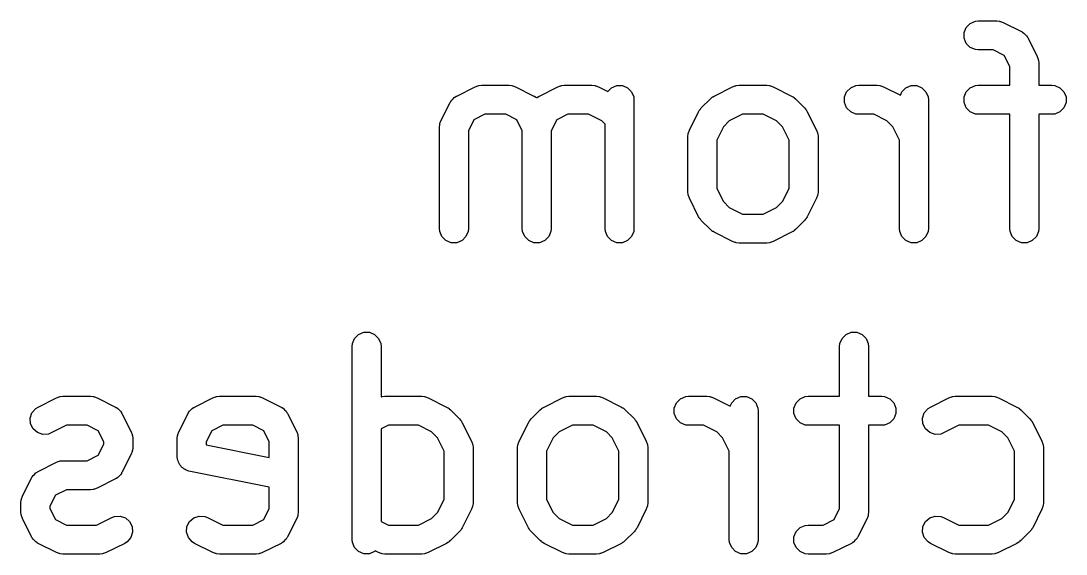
# Model space of a CAD drawing. Header units: inches. Extents: x -1.77 to 1.76, y -2.13 to 2.21.
# Drawn here: x -0.2165 to -0.0035, y 2.1006 to 2.2093 of the extents above; entities that cross this region are included whole.
import ezdxf

# ---------------------------------------------------------------- set-up
doc = ezdxf.new("R2010")
doc.units = ezdxf.units.IN
doc.header["$MEASUREMENT"] = 0
doc.layers.add('BLACK', color=250, linetype='CONTINUOUS')

msp = doc.modelspace()

# ---------------------------------------------------------------- linework, layer by layer
at = {"layer": 'BLACK', "linetype": 'CONTINUOUS'}
for p, q in [((-0.02301, 2.20876), (-0.02195, 2.2092)), ((-0.02195, 2.2092), (-0.02137, 2.20926)), ((-0.02137, 2.20926), (-0.01762, 2.20926)), ((-0.01762, 2.20926), (-0.01705, 2.2092)), ((-0.01705, 2.2092), (-0.01695, 2.20916)), ((-0.01695, 2.20916), (-0.01684, 2.20915)), ((-0.01684, 2.20915), (-0.0163, 2.20895)), ((-0.0163, 2.20895), (-0.01255, 2.20707)), ((-0.02427, 2.20688), (-0.02383, 2.20794)), ((-0.02427, 2.20573), (-0.02427, 2.20688)), ((-0.02383, 2.20794), (-0.02301, 2.20876)), ((-0.01255, 2.20707), (-0.01246, 2.20701)), ((-0.01246, 2.20701), (-0.01241, 2.20699)), ((-0.01241, 2.20699), (-0.01235, 2.20695)), ((-0.01235, 2.20695), (-0.01206, 2.20676)), ((-0.02383, 2.20466), (-0.02427, 2.20573)), ((-0.02301, 2.20385), (-0.02383, 2.20466)), ((-0.01206, 2.20676), (-0.01182, 2.20648)), ((-0.01182, 2.20648), (-0.01154, 2.20624)), ((-0.01154, 2.20624), (-0.01136, 2.20595)), ((-0.01136, 2.20595), (-0.01131, 2.20589)), ((-0.01131, 2.20589), (-0.01129, 2.20585)), ((-0.01129, 2.20585), (-0.01123, 2.20575)), ((-0.01123, 2.20575), (-0.00936, 2.202)), ((-0.02195, 2.20341), (-0.02301, 2.20385)), ((-0.02137, 2.20335), (-0.02195, 2.20341)), ((-0.01832, 2.20335), (-0.02137, 2.20335)), ((-0.01607, 2.20223), (-0.01832, 2.20335)), ((-0.01495, 2.19998), (-0.01607, 2.20223)), ((-0.00936, 2.202), (-0.00915, 2.20146)), ((-0.00915, 2.20146), (-0.00914, 2.20135)), ((-0.00914, 2.20135), (-0.0091, 2.20126)), ((-0.0091, 2.20126), (-0.00905, 2.20068)), ((-0.00905, 2.20068), (-0.00905, 2.19613)), ((-0.01495, 2.19613), (-0.01495, 2.19998)), ((-0.12768, 2.19395), (-0.12393, 2.19582)), ((-0.12393, 2.19582), (-0.12339, 2.19603)), ((-0.12339, 2.19603), (-0.12328, 2.19604)), ((-0.12328, 2.19604), (-0.12319, 2.19608)), ((-0.12319, 2.19608), (-0.12261, 2.19613)), ((-0.12261, 2.19613), (-0.11699, 2.19613)), ((-0.11699, 2.19613), (-0.11641, 2.19608)), ((-0.11641, 2.19608), (-0.11631, 2.19604)), ((-0.11631, 2.19604), (-0.11621, 2.19603)), ((-0.11621, 2.19603), (-0.11566, 2.19582)), ((-0.11566, 2.19582), (-0.11192, 2.19395)), ((-0.11081, 2.19395), (-0.10706, 2.19582)), ((-0.10706, 2.19582), (-0.10652, 2.19603)), ((-0.10652, 2.19603), (-0.10641, 2.19604)), ((-0.10641, 2.19604), (-0.10631, 2.19608)), ((-0.10631, 2.19608), (-0.10574, 2.19613)), ((-0.10574, 2.19613), (-0.10011, 2.19613)), ((-0.10011, 2.19613), (-0.09954, 2.19608)), ((-0.09954, 2.19608), (-0.09944, 2.19604)), ((-0.09944, 2.19604), (-0.09933, 2.19603)), ((-0.09933, 2.19603), (-0.09879, 2.19582)), ((-0.09879, 2.19582), (-0.09689, 2.19487)), ((-0.09689, 2.19487), (-0.09613, 2.19564)), ((-0.09613, 2.19564), (-0.09506, 2.19608)), ((-0.09506, 2.19608), (-0.09391, 2.19608)), ((-0.09391, 2.19608), (-0.09285, 2.19564)), ((-0.09285, 2.19564), (-0.09203, 2.19482)), ((-0.09203, 2.19482), (-0.09159, 2.19376)), ((-0.07519, 2.19395), (-0.07144, 2.19582)), ((-0.07144, 2.19582), (-0.0709, 2.19603)), ((-0.0709, 2.19603), (-0.07079, 2.19604)), ((-0.07079, 2.19604), (-0.07069, 2.19608)), ((-0.07069, 2.19608), (-0.07012, 2.19613)), ((-0.07012, 2.19613), (-0.06449, 2.19613)), ((-0.06449, 2.19613), (-0.06392, 2.19608)), ((-0.06392, 2.19608), (-0.06382, 2.19604)), ((-0.06382, 2.19604), (-0.06371, 2.19603)), ((-0.06371, 2.19603), (-0.06317, 2.19582)), ((-0.06317, 2.19582), (-0.05942, 2.19395)), ((-0.04864, 2.19376), (-0.0482, 2.19482)), ((-0.0482, 2.19482), (-0.04738, 2.19564)), ((-0.04738, 2.19564), (-0.04632, 2.19608)), ((-0.04632, 2.19608), (-0.04574, 2.19613)), ((-0.04574, 2.19613), (-0.04199, 2.19613)), ((-0.04199, 2.19613), (-0.04142, 2.19608)), ((-0.04142, 2.19608), (-0.04132, 2.19604)), ((-0.04132, 2.19604), (-0.04121, 2.19603)), ((-0.04121, 2.19603), (-0.04067, 2.19582)), ((-0.04067, 2.19582), (-0.03725, 2.19411)), ((-0.03725, 2.19411), (-0.03695, 2.19482)), ((-0.03695, 2.19482), (-0.03614, 2.19564)), ((-0.03614, 2.19564), (-0.03507, 2.19608)), ((-0.03507, 2.19608), (-0.03392, 2.19608)), ((-0.03392, 2.19608), (-0.03286, 2.19564)), ((-0.03286, 2.19564), (-0.03204, 2.19482)), ((-0.03204, 2.19482), (-0.0316, 2.19376)), ((-0.02427, 2.19376), (-0.02383, 2.19482)), ((-0.02383, 2.19482), (-0.02301, 2.19564)), ((-0.02301, 2.19564), (-0.02195, 2.19608)), ((-0.02195, 2.19608), (-0.02137, 2.19613)), ((-0.02137, 2.19613), (-0.01495, 2.19613)), ((-0.00905, 2.19613), (-0.00637, 2.19613)), ((-0.00637, 2.19613), (-0.0058, 2.19608)), ((-0.0058, 2.19608), (-0.00473, 2.19564)), ((-0.00473, 2.19564), (-0.00392, 2.19482)), ((-0.00392, 2.19482), (-0.00348, 2.19376)), ((-0.13088, 2.18888), (-0.129, 2.19263)), ((-0.129, 2.19263), (-0.12894, 2.19272)), ((-0.12894, 2.19272), (-0.12892, 2.19277)), ((-0.12892, 2.19277), (-0.12888, 2.19282)), ((-0.12888, 2.19282), (-0.12869, 2.19312)), ((-0.12869, 2.19312), (-0.12841, 2.19336)), ((-0.12841, 2.19336), (-0.12817, 2.19364)), ((-0.12817, 2.19364), (-0.12788, 2.19382)), ((-0.12788, 2.19382), (-0.12782, 2.19387)), ((-0.12782, 2.19387), (-0.12778, 2.19389)), ((-0.12778, 2.19389), (-0.12768, 2.19395)), ((-0.11192, 2.19395), (-0.11182, 2.19389)), ((-0.11182, 2.19389), (-0.11177, 2.19387)), ((-0.11177, 2.19387), (-0.11172, 2.19382)), ((-0.11172, 2.19382), (-0.11143, 2.19364)), ((-0.11143, 2.19364), (-0.11136, 2.19356)), ((-0.11136, 2.19356), (-0.1113, 2.19364)), ((-0.1113, 2.19364), (-0.11101, 2.19382)), ((-0.11101, 2.19382), (-0.11095, 2.19387)), ((-0.11095, 2.19387), (-0.1109, 2.19389)), ((-0.1109, 2.19389), (-0.11081, 2.19395)), ((-0.09159, 2.19376), (-0.09154, 2.19318)), ((-0.09154, 2.19318), (-0.09154, 2.16693)), ((-0.07783, 2.19152), (-0.07595, 2.19339)), ((-0.07595, 2.19339), (-0.07573, 2.19358)), ((-0.07573, 2.19358), (-0.07568, 2.19364)), ((-0.07568, 2.19364), (-0.07559, 2.19369)), ((-0.07559, 2.19369), (-0.07551, 2.19376)), ((-0.07551, 2.19376), (-0.07543, 2.19379)), ((-0.07543, 2.19379), (-0.07519, 2.19395)), ((-0.05942, 2.19395), (-0.05917, 2.19379)), ((-0.05917, 2.19379), (-0.0591, 2.19376)), ((-0.0591, 2.19376), (-0.05902, 2.19369)), ((-0.05902, 2.19369), (-0.05893, 2.19364)), ((-0.05893, 2.19364), (-0.05888, 2.19358)), ((-0.05888, 2.19358), (-0.05865, 2.19339)), ((-0.05865, 2.19339), (-0.05678, 2.19152)), ((-0.04864, 2.1926), (-0.04864, 2.19376)), ((-0.0482, 2.19154), (-0.04864, 2.1926)), ((-0.0316, 2.19376), (-0.03154, 2.19318)), ((-0.03154, 2.19318), (-0.03154, 2.16693)), ((-0.02427, 2.1926), (-0.02427, 2.19376)), ((-0.02383, 2.19154), (-0.02427, 2.1926)), ((-0.00348, 2.1926), (-0.00392, 2.19154)), ((-0.00348, 2.19376), (-0.00348, 2.1926)), ((-0.12191, 2.19023), (-0.12416, 2.18911)), ((-0.11768, 2.19023), (-0.12191, 2.19023)), ((-0.11544, 2.18911), (-0.11768, 2.19023)), ((-0.10504, 2.19023), (-0.10729, 2.18911)), ((-0.10081, 2.19023), (-0.10504, 2.19023)), ((-0.09811, 2.18888), (-0.10081, 2.19023)), ((-0.08026, 2.187), (-0.07838, 2.19075)), ((-0.07838, 2.19075), (-0.07823, 2.191)), ((-0.07823, 2.191), (-0.0782, 2.19107)), ((-0.0782, 2.19107), (-0.07813, 2.19115)), ((-0.07813, 2.19115), (-0.07807, 2.19124)), ((-0.07807, 2.19124), (-0.07801, 2.19129)), ((-0.07801, 2.19129), (-0.07783, 2.19152)), ((-0.06942, 2.19023), (-0.07212, 2.18888)), ((-0.06519, 2.19023), (-0.06942, 2.19023)), ((-0.06249, 2.18888), (-0.06519, 2.19023)), ((-0.05678, 2.19152), (-0.05659, 2.19129)), ((-0.05659, 2.19129), (-0.05654, 2.19124)), ((-0.05654, 2.19124), (-0.05648, 2.19115)), ((-0.05648, 2.19115), (-0.05641, 2.19107)), ((-0.05641, 2.19107), (-0.05638, 2.191)), ((-0.05638, 2.191), (-0.05623, 2.19075)), ((-0.05623, 2.19075), (-0.05435, 2.187)), ((-0.04738, 2.19073), (-0.0482, 2.19154)), ((-0.04632, 2.19028), (-0.04738, 2.19073)), ((-0.04574, 2.19023), (-0.04632, 2.19028)), ((-0.04269, 2.19023), (-0.04574, 2.19023)), ((-0.03999, 2.18888), (-0.04269, 2.19023)), ((-0.02301, 2.19073), (-0.02383, 2.19154)), ((-0.02195, 2.19028), (-0.02301, 2.19073)), ((-0.02137, 2.19023), (-0.02195, 2.19028)), ((-0.01495, 2.19023), (-0.02137, 2.19023)), ((-0.01495, 2.16693), (-0.01495, 2.19023)), ((-0.00637, 2.19023), (-0.00905, 2.19023)), ((-0.00905, 2.19023), (-0.00905, 2.16693)), ((-0.0058, 2.19028), (-0.00637, 2.19023)), ((-0.00473, 2.19073), (-0.0058, 2.19028)), ((-0.00392, 2.19154), (-0.00473, 2.19073)), ((-0.13119, 2.18756), (-0.13113, 2.18813)), ((-0.13113, 2.18813), (-0.13109, 2.18823)), ((-0.13109, 2.18823), (-0.13108, 2.18834)), ((-0.13108, 2.18834), (-0.13088, 2.18888)), ((-0.12416, 2.18911), (-0.12528, 2.18686)), ((-0.11431, 2.18686), (-0.11544, 2.18911)), ((-0.10729, 2.18911), (-0.10841, 2.18686)), ((-0.09744, 2.18821), (-0.09811, 2.18888)), ((-0.09744, 2.16693), (-0.09744, 2.18821)), ((-0.07331, 2.18768), (-0.07466, 2.18498)), ((-0.07212, 2.18888), (-0.07331, 2.18768)), ((-0.06129, 2.18768), (-0.06249, 2.18888)), ((-0.05995, 2.18498), (-0.06129, 2.18768)), ((-0.0388, 2.18768), (-0.03999, 2.18888)), ((-0.03745, 2.18498), (-0.0388, 2.18768)), ((-0.13119, 2.16693), (-0.13119, 2.18756)), ((-0.12528, 2.18686), (-0.12528, 2.16693)), ((-0.11431, 2.16693), (-0.11431, 2.18686)), ((-0.10841, 2.18686), (-0.10841, 2.16693)), ((-0.08057, 2.18568), (-0.08051, 2.18626)), ((-0.08057, 2.17443), (-0.08057, 2.18568)), ((-0.08051, 2.18626), (-0.08047, 2.18636)), ((-0.08047, 2.18636), (-0.08046, 2.18646)), ((-0.08046, 2.18646), (-0.08026, 2.187)), ((-0.05435, 2.187), (-0.05415, 2.18646)), ((-0.05415, 2.18646), (-0.05414, 2.18636)), ((-0.05414, 2.18636), (-0.0541, 2.18626)), ((-0.0541, 2.18626), (-0.05404, 2.18568)), ((-0.05404, 2.18568), (-0.05404, 2.17443)), ((-0.07466, 2.18498), (-0.07466, 2.17513)), ((-0.05995, 2.17513), (-0.05995, 2.18498)), ((-0.03745, 2.16693), (-0.03745, 2.18498)), ((-0.07466, 2.17513), (-0.07331, 2.17243)), ((-0.06129, 2.17243), (-0.05995, 2.17513)), ((-0.08051, 2.17386), (-0.08057, 2.17443)), ((-0.08047, 2.17376), (-0.08051, 2.17386)), ((-0.08046, 2.17365), (-0.08047, 2.17376)), ((-0.08026, 2.17311), (-0.08046, 2.17365)), ((-0.07838, 2.16936), (-0.08026, 2.17311)), ((-0.05435, 2.17311), (-0.05623, 2.16936)), ((-0.05415, 2.17365), (-0.05435, 2.17311)), ((-0.05414, 2.17376), (-0.05415, 2.17365)), ((-0.0541, 2.17386), (-0.05414, 2.17376)), ((-0.05404, 2.17443), (-0.0541, 2.17386)), ((-0.07331, 2.17243), (-0.07212, 2.17124)), ((-0.07212, 2.17124), (-0.06942, 2.16989)), ((-0.06519, 2.16989), (-0.06249, 2.17124)), ((-0.06249, 2.17124), (-0.06129, 2.17243)), ((-0.07823, 2.16912), (-0.07838, 2.16936)), ((-0.0782, 2.16904), (-0.07823, 2.16912)), ((-0.07813, 2.16896), (-0.0782, 2.16904)), ((-0.07807, 2.16887), (-0.07813, 2.16896)), ((-0.07801, 2.16882), (-0.07807, 2.16887)), ((-0.07783, 2.1686), (-0.07801, 2.16882)), ((-0.07595, 2.16672), (-0.07783, 2.1686)), ((-0.06942, 2.16989), (-0.06519, 2.16989)), ((-0.05678, 2.1686), (-0.05865, 2.16672)), ((-0.05659, 2.16882), (-0.05678, 2.1686)), ((-0.05654, 2.16887), (-0.05659, 2.16882)), ((-0.05648, 2.16896), (-0.05654, 2.16887)), ((-0.05641, 2.16904), (-0.05648, 2.16896)), ((-0.05638, 2.16912), (-0.05641, 2.16904)), ((-0.05623, 2.16936), (-0.05638, 2.16912)), ((-0.13113, 2.16636), (-0.13119, 2.16693)), ((-0.13069, 2.16529), (-0.13113, 2.16636)), ((-0.12534, 2.16636), (-0.12578, 2.16529)), ((-0.12528, 2.16693), (-0.12534, 2.16636)), ((-0.11426, 2.16636), (-0.11431, 2.16693)), ((-0.11382, 2.16529), (-0.11426, 2.16636)), ((-0.10847, 2.16636), (-0.10891, 2.16529)), ((-0.10841, 2.16693), (-0.10847, 2.16636)), ((-0.09738, 2.16636), (-0.09744, 2.16693)), ((-0.09694, 2.16529), (-0.09738, 2.16636)), ((-0.09159, 2.16636), (-0.09203, 2.16529)), ((-0.09154, 2.16693), (-0.09159, 2.16636)), ((-0.07573, 2.16654), (-0.07595, 2.16672)), ((-0.07568, 2.16648), (-0.07573, 2.16654)), ((-0.07559, 2.16642), (-0.07568, 2.16648)), ((-0.07551, 2.16635), (-0.07559, 2.16642)), ((-0.07543, 2.16632), (-0.07551, 2.16635)), ((-0.07519, 2.16617), (-0.07543, 2.16632)), ((-0.05917, 2.16632), (-0.05942, 2.16617)), ((-0.0591, 2.16635), (-0.05917, 2.16632)), ((-0.05902, 2.16642), (-0.0591, 2.16635)), ((-0.05893, 2.16648), (-0.05902, 2.16642)), ((-0.05888, 2.16654), (-0.05893, 2.16648)), ((-0.05865, 2.16672), (-0.05888, 2.16654)), ((-0.03739, 2.16636), (-0.03745, 2.16693)), ((-0.03695, 2.16529), (-0.03739, 2.16636)), ((-0.0316, 2.16636), (-0.03204, 2.16529)), ((-0.03154, 2.16693), (-0.0316, 2.16636)), ((-0.01489, 2.16636), (-0.01495, 2.16693)), ((-0.01445, 2.16529), (-0.01489, 2.16636)), ((-0.0091, 2.16636), (-0.00954, 2.16529)), ((-0.00905, 2.16693), (-0.0091, 2.16636)), ((-0.12987, 2.16448), (-0.13069, 2.16529)), ((-0.12881, 2.16404), (-0.12987, 2.16448)), ((-0.12659, 2.16448), (-0.12766, 2.16404)), ((-0.12578, 2.16529), (-0.12659, 2.16448)), ((-0.113, 2.16448), (-0.11382, 2.16529)), ((-0.11194, 2.16404), (-0.113, 2.16448)), ((-0.10972, 2.16448), (-0.11079, 2.16404)), ((-0.10891, 2.16529), (-0.10972, 2.16448)), ((-0.09613, 2.16448), (-0.09694, 2.16529)), ((-0.09506, 2.16404), (-0.09613, 2.16448)), ((-0.09285, 2.16448), (-0.09391, 2.16404)), ((-0.09203, 2.16529), (-0.09285, 2.16448)), ((-0.07144, 2.16429), (-0.07519, 2.16617)), ((-0.0709, 2.16409), (-0.07144, 2.16429)), ((-0.06317, 2.16429), (-0.06371, 2.16409)), ((-0.05942, 2.16617), (-0.06317, 2.16429)), ((-0.03614, 2.16448), (-0.03695, 2.16529)), ((-0.03507, 2.16404), (-0.03614, 2.16448)), ((-0.03286, 2.16448), (-0.03392, 2.16404)), ((-0.03204, 2.16529), (-0.03286, 2.16448)), ((-0.01364, 2.16448), (-0.01445, 2.16529)), ((-0.01257, 2.16404), (-0.01364, 2.16448)), ((-0.01036, 2.16448), (-0.01142, 2.16404)), ((-0.00954, 2.16529), (-0.01036, 2.16448)), ((-0.12766, 2.16404), (-0.12881, 2.16404)), ((-0.11079, 2.16404), (-0.11194, 2.16404)), ((-0.09391, 2.16404), (-0.09506, 2.16404)), ((-0.07079, 2.16408), (-0.0709, 2.16409)), ((-0.07069, 2.16404), (-0.07079, 2.16408)), ((-0.07012, 2.16398), (-0.07069, 2.16404)), ((-0.06449, 2.16398), (-0.07012, 2.16398)), ((-0.06392, 2.16404), (-0.06449, 2.16398)), ((-0.06382, 2.16408), (-0.06392, 2.16404)), ((-0.06371, 2.16409), (-0.06382, 2.16408)), ((-0.03392, 2.16404), (-0.03507, 2.16404)), ((-0.01142, 2.16404), (-0.01257, 2.16404)), ((-0.1485, 2.14456), (-0.14768, 2.14538)), ((-0.14768, 2.14538), (-0.14662, 2.14582)), ((-0.14662, 2.14582), (-0.14547, 2.14582)), ((-0.14547, 2.14582), (-0.1444, 2.14538)), ((-0.1444, 2.14538), (-0.14359, 2.14456)), ((-0.04914, 2.14456), (-0.04832, 2.14538)), ((-0.04832, 2.14538), (-0.04726, 2.14582)), ((-0.04726, 2.14582), (-0.04611, 2.14582)), ((-0.04611, 2.14582), (-0.04504, 2.14538)), ((-0.04504, 2.14538), (-0.04423, 2.14456)), ((-0.149, 2.14292), (-0.14894, 2.1435)), ((-0.149, 2.10355), (-0.149, 2.14292)), ((-0.14894, 2.1435), (-0.1485, 2.14456)), ((-0.14359, 2.14456), (-0.14315, 2.1435)), ((-0.14315, 2.1435), (-0.14309, 2.14292)), ((-0.14309, 2.14292), (-0.14309, 2.13264)), ((-0.04963, 2.14292), (-0.04958, 2.1435)), ((-0.04963, 2.13275), (-0.04963, 2.14292)), ((-0.04958, 2.1435), (-0.04914, 2.14456)), ((-0.04423, 2.14456), (-0.04379, 2.1435)), ((-0.04379, 2.1435), (-0.04373, 2.14292)), ((-0.04373, 2.14292), (-0.04373, 2.13275)), ((-0.21298, 2.13056), (-0.20923, 2.13244)), ((-0.20923, 2.13244), (-0.20869, 2.13265)), ((-0.20869, 2.13265), (-0.20859, 2.13265)), ((-0.20859, 2.13265), (-0.20849, 2.13269)), ((-0.20849, 2.13269), (-0.20791, 2.13275)), ((-0.20791, 2.13275), (-0.20229, 2.13275)), ((-0.20229, 2.13275), (-0.20171, 2.13269)), ((-0.20171, 2.13269), (-0.20161, 2.13265)), ((-0.20161, 2.13265), (-0.20151, 2.13265)), ((-0.20151, 2.13265), (-0.20097, 2.13244)), ((-0.20097, 2.13244), (-0.19722, 2.13056)), ((-0.18111, 2.13056), (-0.17736, 2.13244)), ((-0.17736, 2.13244), (-0.17682, 2.13265)), ((-0.17682, 2.13265), (-0.17671, 2.13265)), ((-0.17671, 2.13265), (-0.17662, 2.13269)), ((-0.17662, 2.13269), (-0.17604, 2.13275)), ((-0.17604, 2.13275), (-0.16854, 2.13275)), ((-0.16854, 2.13275), (-0.16797, 2.13269)), ((-0.16797, 2.13269), (-0.16787, 2.13265)), ((-0.16787, 2.13265), (-0.16776, 2.13265)), ((-0.16776, 2.13265), (-0.16722, 2.13244)), ((-0.16722, 2.13244), (-0.16347, 2.13056)), ((-0.14309, 2.13264), (-0.14307, 2.13265)), ((-0.14307, 2.13265), (-0.14297, 2.13265)), ((-0.14297, 2.13265), (-0.14287, 2.13269)), ((-0.14287, 2.13269), (-0.14229, 2.13275)), ((-0.14229, 2.13275), (-0.1348, 2.13275)), ((-0.1348, 2.13275), (-0.13422, 2.13269)), ((-0.13422, 2.13269), (-0.13412, 2.13265)), ((-0.13412, 2.13265), (-0.13402, 2.13265)), ((-0.13402, 2.13265), (-0.13348, 2.13244)), ((-0.13348, 2.13244), (-0.12973, 2.13056)), ((-0.10987, 2.13056), (-0.10612, 2.13244)), ((-0.10612, 2.13244), (-0.10558, 2.13265)), ((-0.10558, 2.13265), (-0.10547, 2.13265)), ((-0.10547, 2.13265), (-0.10538, 2.13269)), ((-0.10538, 2.13269), (-0.1048, 2.13275)), ((-0.1048, 2.13275), (-0.09918, 2.13275)), ((-0.09918, 2.13275), (-0.0986, 2.13269)), ((-0.0986, 2.13269), (-0.0985, 2.13265)), ((-0.0985, 2.13265), (-0.0984, 2.13265)), ((-0.0984, 2.13265), (-0.09785, 2.13244)), ((-0.09785, 2.13244), (-0.09411, 2.13056)), ((-0.08288, 2.13144), (-0.08207, 2.13225)), ((-0.08207, 2.13225), (-0.081, 2.13269)), ((-0.081, 2.13269), (-0.08043, 2.13275)), ((-0.08043, 2.13275), (-0.07668, 2.13275)), ((-0.07668, 2.13275), (-0.0761, 2.13269)), ((-0.0761, 2.13269), (-0.076, 2.13265)), ((-0.076, 2.13265), (-0.0759, 2.13265)), ((-0.0759, 2.13265), (-0.07536, 2.13244)), ((-0.07536, 2.13244), (-0.07193, 2.13072)), ((-0.07163, 2.13144), (-0.07082, 2.13225)), ((-0.07082, 2.13225), (-0.06975, 2.13269)), ((-0.06975, 2.13269), (-0.0686, 2.13269)), ((-0.0686, 2.13269), (-0.06754, 2.13225)), ((-0.06754, 2.13225), (-0.06672, 2.13144)), ((-0.05851, 2.13144), (-0.0577, 2.13225)), ((-0.0577, 2.13225), (-0.05663, 2.13269)), ((-0.05663, 2.13269), (-0.05606, 2.13275)), ((-0.05606, 2.13275), (-0.04963, 2.13275)), ((-0.04373, 2.13275), (-0.04106, 2.13275)), ((-0.04106, 2.13275), (-0.04048, 2.13269)), ((-0.04048, 2.13269), (-0.03942, 2.13225)), ((-0.03942, 2.13225), (-0.0386, 2.13144)), ((-0.03113, 2.13056), (-0.02738, 2.13244)), ((-0.02738, 2.13244), (-0.02684, 2.13265)), ((-0.02684, 2.13265), (-0.02673, 2.13265)), ((-0.02673, 2.13265), (-0.02664, 2.13269)), ((-0.02664, 2.13269), (-0.02606, 2.13275)), ((-0.02606, 2.13275), (-0.01856, 2.13275)), ((-0.01856, 2.13275), (-0.01798, 2.13269)), ((-0.01798, 2.13269), (-0.01789, 2.13265)), ((-0.01789, 2.13265), (-0.01778, 2.13265)), ((-0.01778, 2.13265), (-0.01724, 2.13244)), ((-0.01724, 2.13244), (-0.01349, 2.13056)), ((-0.21423, 2.12938), (-0.21347, 2.13026)), ((-0.21347, 2.13026), (-0.21298, 2.13056)), ((-0.19722, 2.13056), (-0.19712, 2.1305)), ((-0.19712, 2.1305), (-0.19708, 2.13049)), ((-0.19708, 2.13049), (-0.19702, 2.13044)), ((-0.19702, 2.13044), (-0.19673, 2.13026)), ((-0.19673, 2.13026), (-0.19648, 2.12998)), ((-0.18184, 2.12998), (-0.1816, 2.13026)), ((-0.1816, 2.13026), (-0.18131, 2.13044)), ((-0.18131, 2.13044), (-0.18125, 2.13049)), ((-0.18125, 2.13049), (-0.18121, 2.1305)), ((-0.18121, 2.1305), (-0.18111, 2.13056)), ((-0.16347, 2.13056), (-0.16338, 2.1305)), ((-0.16338, 2.1305), (-0.16333, 2.13049)), ((-0.16333, 2.13049), (-0.16327, 2.13044)), ((-0.16327, 2.13044), (-0.16298, 2.13026)), ((-0.16298, 2.13026), (-0.16274, 2.12998)), ((-0.12973, 2.13056), (-0.12948, 2.13041)), ((-0.12948, 2.13041), (-0.12941, 2.13038)), ((-0.12941, 2.13038), (-0.12932, 2.13031)), ((-0.12932, 2.13031), (-0.12924, 2.13026)), ((-0.12924, 2.13026), (-0.12918, 2.1302)), ((-0.12918, 2.1302), (-0.12896, 2.13001)), ((-0.11064, 2.13001), (-0.11041, 2.1302)), ((-0.11041, 2.1302), (-0.11036, 2.13026)), ((-0.11036, 2.13026), (-0.11027, 2.13031)), ((-0.11027, 2.13031), (-0.11019, 2.13038)), ((-0.11019, 2.13038), (-0.11012, 2.13041)), ((-0.11012, 2.13041), (-0.10987, 2.13056)), ((-0.09411, 2.13056), (-0.09386, 2.13041)), ((-0.09386, 2.13041), (-0.09379, 2.13038)), ((-0.09379, 2.13038), (-0.0937, 2.13031)), ((-0.0937, 2.13031), (-0.09362, 2.13026)), ((-0.09362, 2.13026), (-0.09356, 2.1302)), ((-0.09356, 2.1302), (-0.09334, 2.13001)), ((-0.08332, 2.13037), (-0.08288, 2.13144)), ((-0.08332, 2.12922), (-0.08332, 2.13037)), ((-0.07193, 2.13072), (-0.07163, 2.13144)), ((-0.06672, 2.13144), (-0.06628, 2.13037)), ((-0.06628, 2.13037), (-0.06623, 2.1298)), ((-0.05895, 2.13037), (-0.05851, 2.13144)), ((-0.05895, 2.12922), (-0.05895, 2.13037)), ((-0.0386, 2.13144), (-0.03816, 2.13037)), ((-0.03816, 2.13037), (-0.03816, 2.12922)), ((-0.03237, 2.12938), (-0.03162, 2.13026)), ((-0.03162, 2.13026), (-0.03113, 2.13056)), ((-0.01349, 2.13056), (-0.01324, 2.13041)), ((-0.01324, 2.13041), (-0.01317, 2.13038)), ((-0.01317, 2.13038), (-0.01309, 2.13031)), ((-0.01309, 2.13031), (-0.013, 2.13026)), ((-0.013, 2.13026), (-0.01295, 2.1302)), ((-0.01295, 2.1302), (-0.01272, 2.13001)), ((-0.21459, 2.12829), (-0.21423, 2.12938)), ((-0.21451, 2.12714), (-0.21459, 2.12829)), ((-0.19648, 2.12998), (-0.19621, 2.12973)), ((-0.19621, 2.12973), (-0.19602, 2.12944)), ((-0.19602, 2.12944), (-0.19597, 2.12938)), ((-0.19597, 2.12938), (-0.19596, 2.12934)), ((-0.19596, 2.12934), (-0.1959, 2.12924)), ((-0.1959, 2.12924), (-0.19402, 2.12549)), ((-0.18431, 2.12549), (-0.18243, 2.12924)), ((-0.18243, 2.12924), (-0.18237, 2.12934)), ((-0.18237, 2.12934), (-0.18236, 2.12938)), ((-0.18236, 2.12938), (-0.18231, 2.12944)), ((-0.18231, 2.12944), (-0.18212, 2.12973)), ((-0.18212, 2.12973), (-0.18184, 2.12998)), ((-0.16274, 2.12998), (-0.16246, 2.12973)), ((-0.16246, 2.12973), (-0.16228, 2.12944)), ((-0.16228, 2.12944), (-0.16223, 2.12938)), ((-0.16223, 2.12938), (-0.16221, 2.12934)), ((-0.16221, 2.12934), (-0.16215, 2.12924)), ((-0.16215, 2.12924), (-0.16028, 2.12549)), ((-0.12896, 2.13001), (-0.12708, 2.12814)), ((-0.12708, 2.12814), (-0.1269, 2.12791)), ((-0.1127, 2.12791), (-0.11251, 2.12814)), ((-0.11251, 2.12814), (-0.11064, 2.13001)), ((-0.09334, 2.13001), (-0.09146, 2.12814)), ((-0.09146, 2.12814), (-0.09128, 2.12791)), ((-0.08288, 2.12816), (-0.08332, 2.12922)), ((-0.08207, 2.12734), (-0.08288, 2.12816)), ((-0.06623, 2.1298), (-0.06623, 2.10355)), ((-0.05851, 2.12816), (-0.05895, 2.12922)), ((-0.0577, 2.12734), (-0.05851, 2.12816)), ((-0.0386, 2.12816), (-0.03942, 2.12734)), ((-0.03816, 2.12922), (-0.0386, 2.12816)), ((-0.03274, 2.12829), (-0.03237, 2.12938)), ((-0.03266, 2.12714), (-0.03274, 2.12829)), ((-0.01272, 2.13001), (-0.01085, 2.12814)), ((-0.01085, 2.12814), (-0.01066, 2.12791)), ((-0.21399, 2.12611), (-0.21451, 2.12714)), ((-0.21312, 2.12536), (-0.21399, 2.12611)), ((-0.20721, 2.12684), (-0.21034, 2.12528)), ((-0.20298, 2.12684), (-0.20721, 2.12684)), ((-0.20074, 2.12572), (-0.20298, 2.12684)), ((-0.17534, 2.12684), (-0.17759, 2.12572)), ((-0.16924, 2.12684), (-0.17534, 2.12684)), ((-0.16699, 2.12572), (-0.16924, 2.12684)), ((-0.1416, 2.12684), (-0.14309, 2.1261)), ((-0.14309, 2.1261), (-0.14309, 2.10725)), ((-0.13549, 2.12684), (-0.1416, 2.12684)), ((-0.1328, 2.1255), (-0.13549, 2.12684)), ((-0.1269, 2.12791), (-0.12684, 2.12786)), ((-0.12684, 2.12786), (-0.12678, 2.12777)), ((-0.12678, 2.12777), (-0.12672, 2.12769)), ((-0.12672, 2.12769), (-0.12669, 2.12762)), ((-0.12669, 2.12762), (-0.12653, 2.12737)), ((-0.12653, 2.12737), (-0.12466, 2.12362)), ((-0.11494, 2.12362), (-0.11306, 2.12737)), ((-0.11306, 2.12737), (-0.11291, 2.12762)), ((-0.11291, 2.12762), (-0.11288, 2.12769)), ((-0.11288, 2.12769), (-0.11281, 2.12777)), ((-0.11281, 2.12777), (-0.11276, 2.12786)), ((-0.11276, 2.12786), (-0.1127, 2.12791)), ((-0.1041, 2.12684), (-0.1068, 2.1255)), ((-0.09987, 2.12684), (-0.1041, 2.12684)), ((-0.09717, 2.1255), (-0.09987, 2.12684)), ((-0.09128, 2.12791), (-0.09122, 2.12786)), ((-0.09122, 2.12786), (-0.09116, 2.12777)), ((-0.09116, 2.12777), (-0.0911, 2.12769)), ((-0.0911, 2.12769), (-0.09107, 2.12762)), ((-0.09107, 2.12762), (-0.09091, 2.12737)), ((-0.09091, 2.12737), (-0.08904, 2.12362)), ((-0.081, 2.1269), (-0.08207, 2.12734)), ((-0.08043, 2.12684), (-0.081, 2.1269)), ((-0.07737, 2.12684), (-0.08043, 2.12684)), ((-0.07468, 2.1255), (-0.07737, 2.12684)), ((-0.05663, 2.1269), (-0.0577, 2.12734)), ((-0.05606, 2.12684), (-0.05663, 2.1269)), ((-0.04963, 2.12684), (-0.05606, 2.12684)), ((-0.04963, 2.10987), (-0.04963, 2.12684)), ((-0.04106, 2.12684), (-0.04373, 2.12684)), ((-0.04373, 2.12684), (-0.04373, 2.10917)), ((-0.04048, 2.1269), (-0.04106, 2.12684)), ((-0.03942, 2.12734), (-0.04048, 2.1269)), ((-0.03214, 2.12611), (-0.03266, 2.12714)), ((-0.03127, 2.12536), (-0.03214, 2.12611)), ((-0.02536, 2.12684), (-0.02849, 2.12528)), ((-0.01926, 2.12684), (-0.02536, 2.12684)), ((-0.01656, 2.1255), (-0.01926, 2.12684)), ((-0.01066, 2.12791), (-0.0106, 2.12786)), ((-0.0106, 2.12786), (-0.01055, 2.12777)), ((-0.01055, 2.12777), (-0.01048, 2.12769)), ((-0.01048, 2.12769), (-0.01045, 2.12762)), ((-0.01045, 2.12762), (-0.01029, 2.12737)), ((-0.01029, 2.12737), (-0.00842, 2.12362)), ((-0.21203, 2.12499), (-0.21312, 2.12536)), ((-0.21088, 2.12507), (-0.21203, 2.12499)), ((-0.21034, 2.12528), (-0.21088, 2.12507)), ((-0.19962, 2.12348), (-0.20074, 2.12572)), ((-0.19402, 2.12549), (-0.19382, 2.12495)), ((-0.19382, 2.12495), (-0.19381, 2.12485)), ((-0.19381, 2.12485), (-0.19377, 2.12475)), ((-0.19377, 2.12475), (-0.19371, 2.12417)), ((-0.19371, 2.12417), (-0.19371, 2.1223)), ((-0.18462, 2.12417), (-0.18456, 2.12475)), ((-0.18462, 2.12042), (-0.18462, 2.12417)), ((-0.18456, 2.12475), (-0.18452, 2.12485)), ((-0.18452, 2.12485), (-0.18451, 2.12495)), ((-0.18451, 2.12495), (-0.18431, 2.12549)), ((-0.17759, 2.12572), (-0.17871, 2.12348)), ((-0.16587, 2.12348), (-0.16699, 2.12572)), ((-0.16028, 2.12549), (-0.16007, 2.12495)), ((-0.16007, 2.12495), (-0.16006, 2.12485)), ((-0.16006, 2.12485), (-0.16002, 2.12475)), ((-0.16002, 2.12475), (-0.15996, 2.12417)), ((-0.15996, 2.12417), (-0.15996, 2.10917)), ((-0.1316, 2.1243), (-0.1328, 2.1255)), ((-0.13025, 2.1216), (-0.1316, 2.1243)), ((-0.108, 2.1243), (-0.10935, 2.1216)), ((-0.1068, 2.1255), (-0.108, 2.1243)), ((-0.09598, 2.1243), (-0.09717, 2.1255)), ((-0.09463, 2.1216), (-0.09598, 2.1243)), ((-0.07348, 2.1243), (-0.07468, 2.1255)), ((-0.07213, 2.1216), (-0.07348, 2.1243)), ((-0.03018, 2.12499), (-0.03127, 2.12536)), ((-0.02903, 2.12507), (-0.03018, 2.12499)), ((-0.02849, 2.12528), (-0.02903, 2.12507)), ((-0.01536, 2.1243), (-0.01656, 2.1255)), ((-0.01401, 2.1216), (-0.01536, 2.1243)), ((-0.20074, 2.12075), (-0.19962, 2.123)), ((-0.19962, 2.123), (-0.19962, 2.12348)), ((-0.19381, 2.12162), (-0.19382, 2.12152)), ((-0.19377, 2.12172), (-0.19381, 2.12162)), ((-0.19371, 2.1223), (-0.19377, 2.12172)), ((-0.17871, 2.12348), (-0.17871, 2.12284)), ((-0.17871, 2.12284), (-0.16587, 2.12028)), ((-0.16587, 2.12028), (-0.16587, 2.12348)), ((-0.13025, 2.11175), (-0.13025, 2.1216)), ((-0.12466, 2.12362), (-0.12445, 2.12308)), ((-0.12445, 2.12308), (-0.12444, 2.12297)), ((-0.12444, 2.12297), (-0.1244, 2.12287)), ((-0.1244, 2.12287), (-0.12434, 2.1223)), ((-0.12434, 2.1223), (-0.12434, 2.11105)), ((-0.11525, 2.1223), (-0.11519, 2.12287)), ((-0.11525, 2.11105), (-0.11525, 2.1223)), ((-0.11519, 2.12287), (-0.11515, 2.12297)), ((-0.11515, 2.12308), (-0.11494, 2.12362)), ((-0.11515, 2.12297), (-0.11515, 2.12308)), ((-0.10935, 2.1216), (-0.10935, 2.11175)), ((-0.09463, 2.11175), (-0.09463, 2.1216)), ((-0.08904, 2.12362), (-0.08883, 2.12308)), ((-0.08883, 2.12308), (-0.08882, 2.12297)), ((-0.08882, 2.12297), (-0.08878, 2.12287)), ((-0.08878, 2.12287), (-0.08872, 2.1223)), ((-0.08872, 2.1223), (-0.08872, 2.11105)), ((-0.07213, 2.10355), (-0.07213, 2.1216)), ((-0.01401, 2.11175), (-0.01401, 2.1216)), ((-0.00842, 2.12362), (-0.00821, 2.12308)), ((-0.00821, 2.12308), (-0.00821, 2.12297)), ((-0.00821, 2.12297), (-0.00817, 2.12287)), ((-0.00817, 2.12287), (-0.00811, 2.1223)), ((-0.00811, 2.1223), (-0.00811, 2.11105)), ((-0.20923, 2.11931), (-0.20869, 2.11952)), ((-0.20869, 2.11952), (-0.20859, 2.11953)), ((-0.20859, 2.11953), (-0.20849, 2.11957)), ((-0.20849, 2.11957), (-0.20791, 2.11963)), ((-0.20791, 2.11963), (-0.20298, 2.11963)), ((-0.20298, 2.11963), (-0.20074, 2.12075)), ((-0.19402, 2.12098), (-0.1959, 2.11723)), ((-0.19382, 2.12152), (-0.19402, 2.12098)), ((-0.18456, 2.11985), (-0.18462, 2.12042)), ((-0.18445, 2.11958), (-0.18456, 2.11985)), ((-0.18439, 2.1193), (-0.18445, 2.11958)), ((-0.21318, 2.11732), (-0.21312, 2.11736)), ((-0.21312, 2.11736), (-0.21308, 2.11738)), ((-0.21308, 2.11738), (-0.21298, 2.11744)), ((-0.21298, 2.11744), (-0.20923, 2.11931)), ((-0.18423, 2.11905), (-0.18439, 2.1193)), ((-0.18412, 2.11878), (-0.18423, 2.11905)), ((-0.18392, 2.11858), (-0.18412, 2.11878)), ((-0.18375, 2.11834), (-0.18392, 2.11858)), ((-0.18351, 2.11817), (-0.18375, 2.11834)), ((-0.18331, 2.11797), (-0.18351, 2.11817)), ((-0.18304, 2.11786), (-0.18331, 2.11797)), ((-0.1828, 2.1177), (-0.18304, 2.11786)), ((-0.18224, 2.11753), (-0.1828, 2.1177)), ((-0.16587, 2.11425), (-0.18224, 2.11753)), ((-0.21618, 2.11237), (-0.2143, 2.11612)), ((-0.2143, 2.11612), (-0.21424, 2.11622)), ((-0.21424, 2.11622), (-0.21423, 2.11626)), ((-0.21423, 2.11626), (-0.21418, 2.11632)), ((-0.21418, 2.11632), (-0.21399, 2.11661)), ((-0.21399, 2.11661), (-0.21371, 2.11685)), ((-0.21371, 2.11685), (-0.21347, 2.11713)), ((-0.21347, 2.11713), (-0.21318, 2.11732)), ((-0.19722, 2.11591), (-0.20097, 2.11403)), ((-0.19712, 2.11597), (-0.19722, 2.11591)), ((-0.19708, 2.11598), (-0.19712, 2.11597)), ((-0.19702, 2.11603), (-0.19708, 2.11598)), ((-0.19673, 2.11622), (-0.19702, 2.11603)), ((-0.19648, 2.1165), (-0.19673, 2.11622)), ((-0.19621, 2.11674), (-0.19648, 2.1165)), ((-0.19602, 2.11703), (-0.19621, 2.11674)), ((-0.19597, 2.11709), (-0.19602, 2.11703)), ((-0.19596, 2.11713), (-0.19597, 2.11709)), ((-0.1959, 2.11723), (-0.19596, 2.11713)), ((-0.20721, 2.11372), (-0.20946, 2.1126)), ((-0.20229, 2.11372), (-0.20721, 2.11372)), ((-0.20171, 2.11378), (-0.20229, 2.11372)), ((-0.20161, 2.11382), (-0.20171, 2.11378)), ((-0.20151, 2.11383), (-0.20161, 2.11382)), ((-0.20097, 2.11403), (-0.20151, 2.11383)), ((-0.16587, 2.10987), (-0.16587, 2.11425)), ((-0.21649, 2.11105), (-0.21643, 2.11163)), ((-0.21649, 2.10917), (-0.21649, 2.11105)), ((-0.21643, 2.11163), (-0.21639, 2.11172)), ((-0.21639, 2.11172), (-0.21638, 2.11183)), ((-0.21638, 2.11183), (-0.21618, 2.11237)), ((-0.20946, 2.1126), (-0.21058, 2.11035)), ((-0.1316, 2.10905), (-0.13025, 2.11175)), ((-0.12434, 2.11105), (-0.1244, 2.11047)), ((-0.11519, 2.11047), (-0.11525, 2.11105)), ((-0.10935, 2.11175), (-0.108, 2.10905)), ((-0.09598, 2.10905), (-0.09463, 2.11175)), ((-0.08872, 2.11105), (-0.08878, 2.11047)), ((-0.01536, 2.10905), (-0.01401, 2.11175)), ((-0.00811, 2.11105), (-0.00817, 2.11047)), ((-0.21643, 2.1086), (-0.21649, 2.10917)), ((-0.21058, 2.11035), (-0.21058, 2.10987)), ((-0.21058, 2.10987), (-0.20946, 2.10763)), ((-0.16699, 2.10763), (-0.16587, 2.10987)), ((-0.15996, 2.10917), (-0.16002, 2.1086)), ((-0.1328, 2.10785), (-0.1316, 2.10905)), ((-0.12466, 2.10973), (-0.12653, 2.10598)), ((-0.12445, 2.11027), (-0.12466, 2.10973)), ((-0.12444, 2.11038), (-0.12445, 2.11027)), ((-0.1244, 2.11047), (-0.12444, 2.11038)), ((-0.11515, 2.11038), (-0.11519, 2.11047)), ((-0.11515, 2.11027), (-0.11515, 2.11038)), ((-0.11494, 2.10973), (-0.11515, 2.11027)), ((-0.11306, 2.10598), (-0.11494, 2.10973)), ((-0.108, 2.10905), (-0.1068, 2.10785)), ((-0.09717, 2.10785), (-0.09598, 2.10905)), ((-0.08904, 2.10973), (-0.09091, 2.10598)), ((-0.08883, 2.11027), (-0.08904, 2.10973)), ((-0.08882, 2.11038), (-0.08883, 2.11027)), ((-0.08878, 2.11047), (-0.08882, 2.11038)), ((-0.05076, 2.10763), (-0.04963, 2.10987)), ((-0.04373, 2.10917), (-0.04379, 2.1086)), ((-0.01656, 2.10785), (-0.01536, 2.10905)), ((-0.00842, 2.10973), (-0.01029, 2.10598)), ((-0.00821, 2.11027), (-0.00842, 2.10973)), ((-0.00817, 2.11047), (-0.00821, 2.11038)), ((-0.00821, 2.11038), (-0.00821, 2.11027)), ((-0.21639, 2.1085), (-0.21643, 2.1086)), ((-0.21638, 2.10839), (-0.21639, 2.1085)), ((-0.21618, 2.10785), (-0.21638, 2.10839)), ((-0.2143, 2.1041), (-0.21618, 2.10785)), ((-0.20946, 2.10763), (-0.20721, 2.1065)), ((-0.20111, 2.1065), (-0.19798, 2.10807)), ((-0.19798, 2.10807), (-0.19744, 2.10827)), ((-0.19744, 2.10827), (-0.19629, 2.10835)), ((-0.19629, 2.10835), (-0.1952, 2.10799)), ((-0.1952, 2.10799), (-0.19433, 2.10724)), ((-0.19433, 2.10724), (-0.19382, 2.10621)), ((-0.18264, 2.10621), (-0.18212, 2.10724)), ((-0.18212, 2.10724), (-0.18125, 2.10799)), ((-0.18125, 2.10799), (-0.18016, 2.10835)), ((-0.18016, 2.10835), (-0.17901, 2.10827)), ((-0.17901, 2.10827), (-0.17847, 2.10807)), ((-0.17847, 2.10807), (-0.17534, 2.1065)), ((-0.16924, 2.1065), (-0.16699, 2.10763)), ((-0.16028, 2.10785), (-0.16215, 2.1041)), ((-0.16007, 2.10839), (-0.16028, 2.10785)), ((-0.16006, 2.1085), (-0.16007, 2.10839)), ((-0.16002, 2.1086), (-0.16006, 2.1085)), ((-0.14309, 2.10725), (-0.1416, 2.1065)), ((-0.13549, 2.1065), (-0.1328, 2.10785)), ((-0.1068, 2.10785), (-0.1041, 2.1065)), ((-0.09987, 2.1065), (-0.09717, 2.10785)), ((-0.053, 2.1065), (-0.05076, 2.10763)), ((-0.04404, 2.10785), (-0.04592, 2.1041)), ((-0.04383, 2.10839), (-0.04404, 2.10785)), ((-0.04379, 2.1086), (-0.04383, 2.1085)), ((-0.04383, 2.1085), (-0.04383, 2.10839)), ((-0.03266, 2.10621), (-0.03214, 2.10724)), ((-0.03214, 2.10724), (-0.03127, 2.10799)), ((-0.03127, 2.10799), (-0.03018, 2.10835)), ((-0.03018, 2.10835), (-0.02903, 2.10827)), ((-0.02903, 2.10827), (-0.02849, 2.10807)), ((-0.02849, 2.10807), (-0.02536, 2.1065)), ((-0.01926, 2.1065), (-0.01656, 2.10785)), ((-0.20721, 2.1065), (-0.20111, 2.1065)), ((-0.19373, 2.10506), (-0.1941, 2.10396)), ((-0.19382, 2.10621), (-0.19373, 2.10506)), ((-0.18272, 2.10506), (-0.18264, 2.10621)), ((-0.18236, 2.10396), (-0.18272, 2.10506)), ((-0.17534, 2.1065), (-0.16924, 2.1065)), ((-0.1416, 2.1065), (-0.13549, 2.1065)), ((-0.12708, 2.10521), (-0.12896, 2.10334)), ((-0.1269, 2.10544), (-0.12708, 2.10521)), ((-0.12684, 2.10549), (-0.1269, 2.10544)), ((-0.12678, 2.10558), (-0.12684, 2.10549)), ((-0.12672, 2.10566), (-0.12678, 2.10558)), ((-0.12669, 2.10573), (-0.12672, 2.10566)), ((-0.12653, 2.10598), (-0.12669, 2.10573)), ((-0.11291, 2.10573), (-0.11306, 2.10598)), ((-0.11288, 2.10566), (-0.11291, 2.10573)), ((-0.11281, 2.10558), (-0.11288, 2.10566)), ((-0.11276, 2.10549), (-0.11281, 2.10558)), ((-0.1127, 2.10544), (-0.11276, 2.10549)), ((-0.11251, 2.10521), (-0.1127, 2.10544)), ((-0.11064, 2.10334), (-0.11251, 2.10521)), ((-0.1041, 2.1065), (-0.09987, 2.1065)), ((-0.09146, 2.10521), (-0.09334, 2.10334)), ((-0.09128, 2.10544), (-0.09146, 2.10521)), ((-0.09122, 2.10549), (-0.09128, 2.10544)), ((-0.09116, 2.10558), (-0.09122, 2.10549)), ((-0.0911, 2.10566), (-0.09116, 2.10558)), ((-0.09107, 2.10573), (-0.0911, 2.10566)), ((-0.09091, 2.10598), (-0.09107, 2.10573)), ((-0.05895, 2.10413), (-0.05851, 2.10519)), ((-0.05851, 2.10519), (-0.0577, 2.10601)), ((-0.0577, 2.10601), (-0.05663, 2.10645)), ((-0.05663, 2.10645), (-0.05606, 2.1065)), ((-0.05606, 2.1065), (-0.053, 2.1065)), ((-0.03274, 2.10506), (-0.03266, 2.10621)), ((-0.03237, 2.10396), (-0.03274, 2.10506)), ((-0.02536, 2.1065), (-0.01926, 2.1065)), ((-0.01085, 2.10521), (-0.01272, 2.10334)), ((-0.01066, 2.10544), (-0.01085, 2.10521)), ((-0.0106, 2.10549), (-0.01066, 2.10544)), ((-0.01055, 2.10558), (-0.0106, 2.10549)), ((-0.01048, 2.10566), (-0.01055, 2.10558)), ((-0.01045, 2.10573), (-0.01048, 2.10566)), ((-0.01029, 2.10598), (-0.01045, 2.10573)), ((-0.21424, 2.10401), (-0.2143, 2.1041)), ((-0.21423, 2.10396), (-0.21424, 2.10401)), ((-0.21418, 2.10391), (-0.21423, 2.10396)), ((-0.21399, 2.10361), (-0.21418, 2.10391)), ((-0.21371, 2.10337), (-0.21399, 2.10361)), ((-0.21347, 2.10309), (-0.21371, 2.10337)), ((-0.21318, 2.10291), (-0.21347, 2.10309)), ((-0.21312, 2.10286), (-0.21318, 2.10291)), ((-0.21308, 2.10284), (-0.21312, 2.10286)), ((-0.21298, 2.10278), (-0.21308, 2.10284)), ((-0.20923, 2.10091), (-0.21298, 2.10278)), ((-0.19534, 2.10278), (-0.19909, 2.10091)), ((-0.19485, 2.10309), (-0.19534, 2.10278)), ((-0.1941, 2.10396), (-0.19485, 2.10309)), ((-0.1816, 2.10309), (-0.18236, 2.10396)), ((-0.18111, 2.10278), (-0.1816, 2.10309)), ((-0.17736, 2.10091), (-0.18111, 2.10278)), ((-0.16347, 2.10278), (-0.16722, 2.10091)), ((-0.16338, 2.10284), (-0.16347, 2.10278)), ((-0.16333, 2.10286), (-0.16338, 2.10284)), ((-0.16327, 2.10291), (-0.16333, 2.10286)), ((-0.16298, 2.10309), (-0.16327, 2.10291)), ((-0.16274, 2.10337), (-0.16298, 2.10309)), ((-0.16246, 2.10361), (-0.16274, 2.10337)), ((-0.16228, 2.10391), (-0.16246, 2.10361)), ((-0.16223, 2.10396), (-0.16228, 2.10391)), ((-0.16221, 2.10401), (-0.16223, 2.10396)), ((-0.16215, 2.1041), (-0.16221, 2.10401)), ((-0.14894, 2.10297), (-0.149, 2.10355)), ((-0.1485, 2.10191), (-0.14894, 2.10297)), ((-0.12973, 2.10278), (-0.13348, 2.10091)), ((-0.12948, 2.10294), (-0.12973, 2.10278)), ((-0.12941, 2.10297), (-0.12948, 2.10294)), ((-0.12932, 2.10304), (-0.12941, 2.10297)), ((-0.12924, 2.10309), (-0.12932, 2.10304)), ((-0.12918, 2.10315), (-0.12924, 2.10309)), ((-0.12896, 2.10334), (-0.12918, 2.10315)), ((-0.11041, 2.10315), (-0.11064, 2.10334)), ((-0.11036, 2.10309), (-0.11041, 2.10315)), ((-0.11027, 2.10304), (-0.11036, 2.10309)), ((-0.11019, 2.10297), (-0.11027, 2.10304)), ((-0.11012, 2.10294), (-0.11019, 2.10297)), ((-0.10987, 2.10278), (-0.11012, 2.10294)), ((-0.10612, 2.10091), (-0.10987, 2.10278)), ((-0.09411, 2.10278), (-0.09785, 2.10091)), ((-0.09386, 2.10294), (-0.09411, 2.10278)), ((-0.09379, 2.10297), (-0.09386, 2.10294)), ((-0.0937, 2.10304), (-0.09379, 2.10297)), ((-0.09362, 2.10309), (-0.0937, 2.10304)), ((-0.09356, 2.10315), (-0.09362, 2.10309)), ((-0.09334, 2.10334), (-0.09356, 2.10315)), ((-0.07207, 2.10297), (-0.07213, 2.10355)), ((-0.07163, 2.10191), (-0.07207, 2.10297)), ((-0.06628, 2.10297), (-0.06672, 2.10191)), ((-0.06623, 2.10355), (-0.06628, 2.10297)), ((-0.05895, 2.10297), (-0.05895, 2.10413)), ((-0.05851, 2.10191), (-0.05895, 2.10297)), ((-0.04724, 2.10278), (-0.05099, 2.10091)), ((-0.04714, 2.10284), (-0.04724, 2.10278)), ((-0.04709, 2.10286), (-0.04714, 2.10284)), ((-0.04704, 2.10291), (-0.04709, 2.10286)), ((-0.04675, 2.10309), (-0.04704, 2.10291)), ((-0.0465, 2.10337), (-0.04675, 2.10309)), ((-0.04622, 2.10361), (-0.0465, 2.10337)), ((-0.04604, 2.10391), (-0.04622, 2.10361)), ((-0.04599, 2.10396), (-0.04604, 2.10391)), ((-0.04598, 2.10401), (-0.04599, 2.10396)), ((-0.04592, 2.1041), (-0.04598, 2.10401)), ((-0.03162, 2.10309), (-0.03237, 2.10396)), ((-0.03113, 2.10278), (-0.03162, 2.10309)), ((-0.02738, 2.10091), (-0.03113, 2.10278)), ((-0.01349, 2.10278), (-0.01724, 2.10091)), ((-0.01324, 2.10294), (-0.01349, 2.10278)), ((-0.01317, 2.10297), (-0.01324, 2.10294)), ((-0.01309, 2.10304), (-0.01317, 2.10297)), ((-0.013, 2.10309), (-0.01309, 2.10304)), ((-0.01295, 2.10315), (-0.013, 2.10309)), ((-0.01272, 2.10334), (-0.01295, 2.10315)), ((-0.20869, 2.1007), (-0.20923, 2.10091)), ((-0.20859, 2.10069), (-0.20869, 2.1007)), ((-0.20849, 2.10065), (-0.20859, 2.10069)), ((-0.20791, 2.1006), (-0.20849, 2.10065)), ((-0.20041, 2.1006), (-0.20791, 2.1006)), ((-0.19984, 2.10065), (-0.20041, 2.1006)), ((-0.19974, 2.10069), (-0.19984, 2.10065)), ((-0.19963, 2.1007), (-0.19974, 2.10069)), ((-0.19909, 2.10091), (-0.19963, 2.1007)), ((-0.17682, 2.1007), (-0.17736, 2.10091)), ((-0.17671, 2.10069), (-0.17682, 2.1007)), ((-0.17662, 2.10065), (-0.17671, 2.10069)), ((-0.17604, 2.1006), (-0.17662, 2.10065)), ((-0.16854, 2.1006), (-0.17604, 2.1006)), ((-0.16797, 2.10065), (-0.16854, 2.1006)), ((-0.16787, 2.10069), (-0.16797, 2.10065)), ((-0.16776, 2.1007), (-0.16787, 2.10069)), ((-0.16722, 2.10091), (-0.16776, 2.1007)), ((-0.14768, 2.1011), (-0.1485, 2.10191)), ((-0.14662, 2.10065), (-0.14768, 2.1011)), ((-0.14547, 2.10065), (-0.14662, 2.10065)), ((-0.1444, 2.1011), (-0.14547, 2.10065)), ((-0.14426, 2.10123), (-0.1444, 2.1011)), ((-0.14362, 2.10091), (-0.14426, 2.10123)), ((-0.14307, 2.1007), (-0.14362, 2.10091)), ((-0.14297, 2.10069), (-0.14307, 2.1007)), ((-0.14287, 2.10065), (-0.14297, 2.10069)), ((-0.14229, 2.1006), (-0.14287, 2.10065)), ((-0.1348, 2.1006), (-0.14229, 2.1006)), ((-0.13422, 2.10065), (-0.1348, 2.1006)), ((-0.13412, 2.10069), (-0.13422, 2.10065)), ((-0.13402, 2.1007), (-0.13412, 2.10069)), ((-0.13348, 2.10091), (-0.13402, 2.1007)), ((-0.10558, 2.1007), (-0.10612, 2.10091)), ((-0.10547, 2.10069), (-0.10558, 2.1007)), ((-0.10538, 2.10065), (-0.10547, 2.10069)), ((-0.1048, 2.1006), (-0.10538, 2.10065)), ((-0.09918, 2.1006), (-0.1048, 2.1006)), ((-0.0986, 2.10065), (-0.09918, 2.1006)), ((-0.0985, 2.10069), (-0.0986, 2.10065)), ((-0.0984, 2.1007), (-0.0985, 2.10069)), ((-0.09785, 2.10091), (-0.0984, 2.1007)), ((-0.07082, 2.1011), (-0.07163, 2.10191)), ((-0.06975, 2.10065), (-0.07082, 2.1011)), ((-0.0686, 2.10065), (-0.06975, 2.10065)), ((-0.06754, 2.1011), (-0.0686, 2.10065)), ((-0.06672, 2.10191), (-0.06754, 2.1011)), ((-0.0577, 2.1011), (-0.05851, 2.10191)), ((-0.05663, 2.10065), (-0.0577, 2.1011)), ((-0.05606, 2.1006), (-0.05663, 2.10065)), ((-0.05231, 2.1006), (-0.05606, 2.1006)), ((-0.05173, 2.10065), (-0.05231, 2.1006)), ((-0.05163, 2.10069), (-0.05173, 2.10065)), ((-0.05153, 2.1007), (-0.05163, 2.10069)), ((-0.05099, 2.10091), (-0.05153, 2.1007)), ((-0.02684, 2.1007), (-0.02738, 2.10091)), ((-0.02673, 2.10069), (-0.02684, 2.1007)), ((-0.02664, 2.10065), (-0.02673, 2.10069)), ((-0.02606, 2.1006), (-0.02664, 2.10065)), ((-0.01856, 2.1006), (-0.02606, 2.1006)), ((-0.01798, 2.10065), (-0.01856, 2.1006)), ((-0.01789, 2.10069), (-0.01798, 2.10065)), ((-0.01778, 2.1007), (-0.01789, 2.10069)), ((-0.01724, 2.10091), (-0.01778, 2.1007))]:
    msp.add_line(p, q, dxfattribs=at)

doc.saveas('drawing.dxf')
